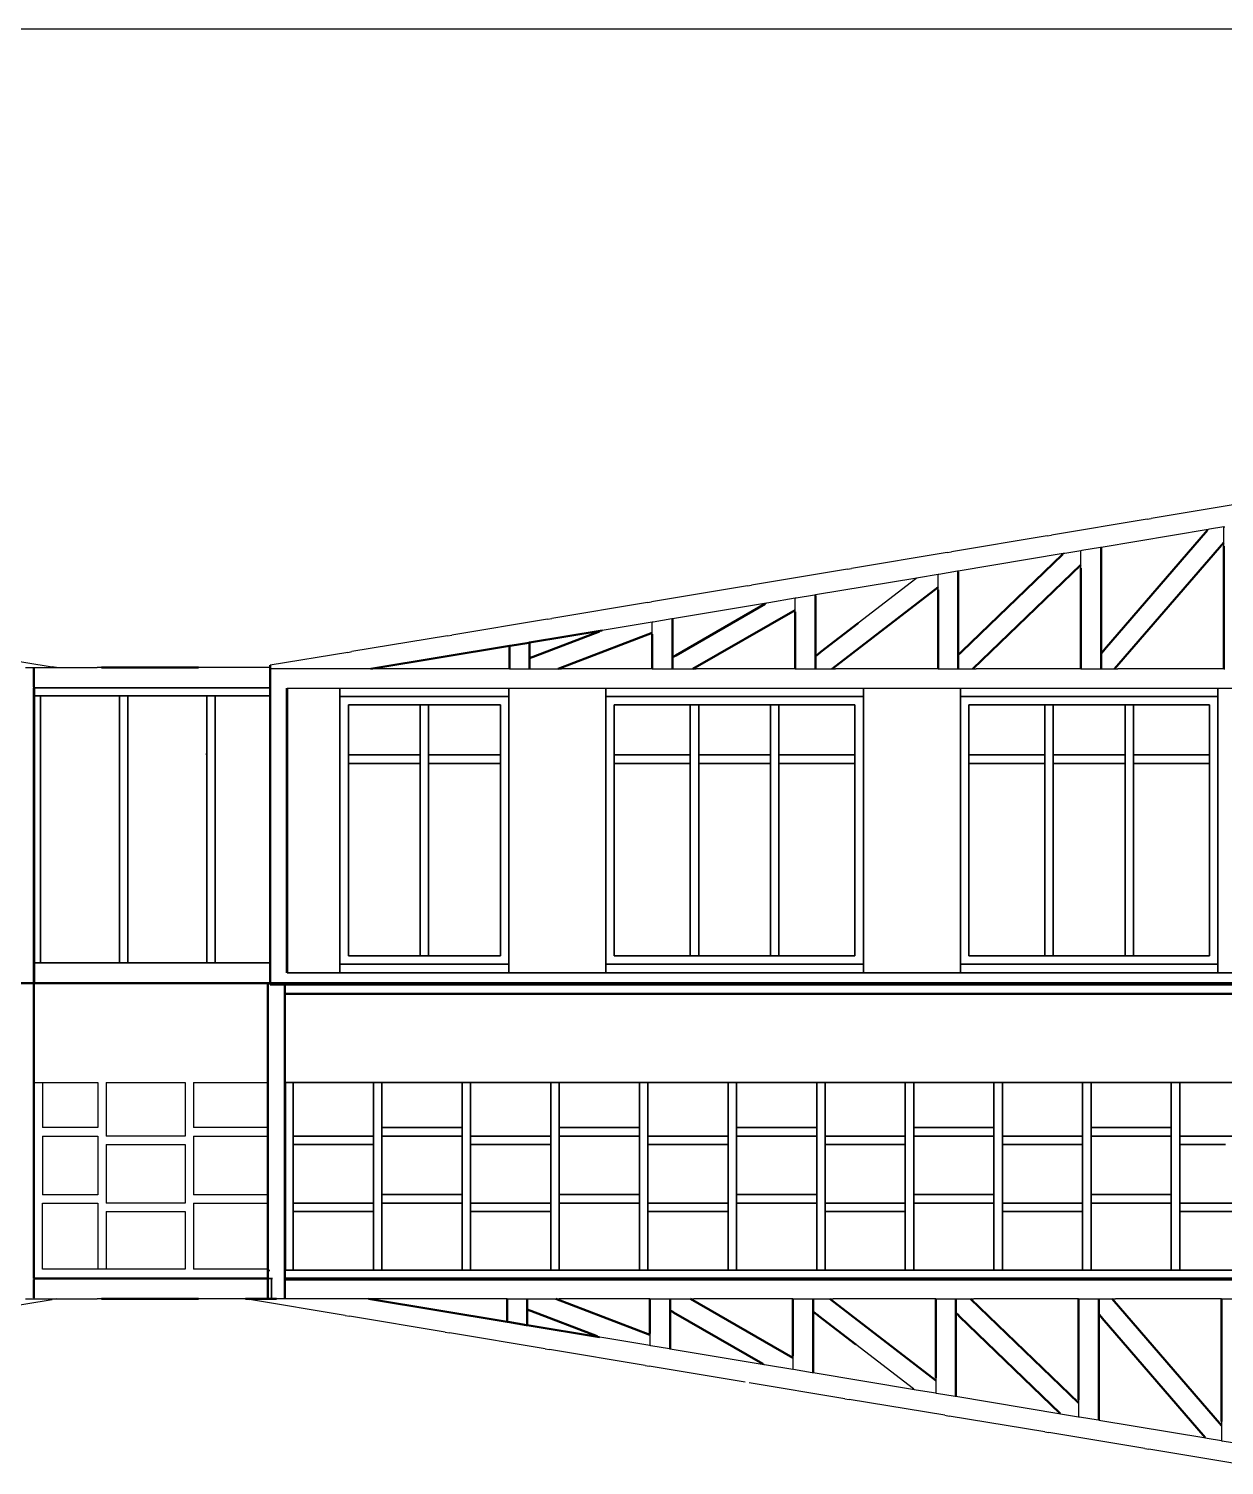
# Model space of a CAD drawing. Header units: centimetres. Extents: x 87 to 195, y 102 to 162.
# Drawn here: x 112.249 to 116.295, y 157.115 to 161.978 of the extents above; entities that cross this region are included whole.
import ezdxf

# ---------------------------------------------------------------- set-up
doc = ezdxf.new("R2010")
doc.units = ezdxf.units.CM
doc.layers.add('modulos alternativos', color=10, linetype='Continuous')

msp = doc.modelspace()

# ---------------------------------------------------------------- linework, layer by layer
for p, q in [((116.372, 160.3744), (116.0479, 160.3203)), ((116.0338, 160.318), (115.7097, 160.264)), ((116.0338, 160.318), (116.0479, 160.3203)), ((115.6957, 160.2616), (115.3716, 160.2076)), ((115.6957, 160.2616), (115.7097, 160.264)), ((116.2406, 160.2829), (115.8785, 160.2226)), ((116.2406, 160.2829), (116.2387, 160.2807)), ((116.2449, 160.2837), (116.2406, 160.2829)), ((116.2935, 160.2918), (116.2449, 160.2837)), ((116.2935, 160.2918), (116.2963, 160.2922)), ((116.2935, 160.2436), (116.2935, 160.2918)), ((115.3575, 160.2053), (115.0334, 160.1513)), ((115.3575, 160.2053), (115.3716, 160.2076)), ((115.8099, 160.2112), (115.7551, 160.202)), ((115.8127, 160.2116), (115.8099, 160.2112)), ((115.8099, 160.1674), (115.8099, 160.2112)), ((115.8757, 160.2221), (115.8127, 160.2116)), ((115.8785, 160.2226), (115.8757, 160.2221)), ((115.8785, 160.2207), (115.8785, 160.2226)), ((116.2935, 160.2393), (116.2935, 160.2436)), ((116.2935, 160.2303), (116.2935, 160.2393)), ((116.2935, 160.226), (116.2935, 160.2303)), ((115.7502, 160.2012), (115.3949, 160.142)), ((115.7502, 160.2012), (115.7478, 160.1989)), ((115.7551, 160.202), (115.7502, 160.2012)), ((115.8099, 160.1635), (115.8099, 160.1674)), ((115.8099, 160.1564), (115.8099, 160.1635)), ((115.8099, 160.1525), (115.8099, 160.1564)), ((115.0193, 160.1489), (114.6952, 160.0949)), ((115.2547, 160.1186), (114.9113, 160.0614)), ((115.0193, 160.1489), (115.0334, 160.1513)), ((115.2515, 160.1162), (115.0563, 159.9658)), ((115.2547, 160.1186), (115.2515, 160.1162)), ((115.2605, 160.1196), (115.2547, 160.1186)), ((115.3263, 160.1306), (115.2605, 160.1196)), ((115.3291, 160.131), (115.3263, 160.1306)), ((115.3263, 160.0908), (115.3263, 160.1306)), ((115.3921, 160.1415), (115.3291, 160.131)), ((115.3949, 160.142), (115.3921, 160.1415)), ((115.3949, 160.1401), (115.3949, 160.142)), ((114.6811, 160.0925), (114.357, 160.0385)), ((114.6811, 160.0925), (114.6952, 160.0949)), ((114.9085, 160.0609), (114.8456, 160.0504)), ((114.9113, 160.0614), (114.9085, 160.0609)), ((114.9113, 160.0595), (114.9113, 160.0614)), ((115.3263, 160.0873), (115.3263, 160.0908)), ((115.3263, 160.082), (115.3263, 160.0873)), ((115.3263, 160.0785), (115.3263, 160.082)), ((114.3429, 160.0362), (114.0188, 159.9822)), ((114.3429, 160.0362), (114.357, 160.0385)), ((114.7462, 160.0339), (114.4278, 159.9808)), ((114.7462, 160.0339), (114.7416, 160.0312)), ((114.7541, 160.0352), (114.7462, 160.0339)), ((114.8428, 160.05), (114.7541, 160.0352)), ((114.8456, 160.0504), (114.8428, 160.05)), ((114.8428, 160.0136), (114.8428, 160.05)), ((114.8428, 160.0104), (114.8428, 160.0136)), ((114.8428, 160.007), (114.8428, 160.0104)), ((114.0047, 159.9798), (113.6806, 159.9258)), ((114.0047, 159.9798), (114.0188, 159.9822)), ((114.3592, 159.9694), (114.2029, 159.9433)), ((114.362, 159.9698), (114.3592, 159.9694)), ((114.3592, 159.9357), (114.3592, 159.9694)), ((114.425, 159.9803), (114.362, 159.9698)), ((114.4278, 159.9808), (114.425, 159.9803)), ((114.4278, 159.9789), (114.4278, 159.9808)), ((114.8428, 160.0038), (114.8428, 160.007)), ((113.6665, 159.9234), (113.3424, 159.8694)), ((113.6665, 159.9234), (113.6806, 159.9258)), ((114.189, 159.941), (114.1801, 159.9376)), ((114.2029, 159.9433), (114.189, 159.941)), ((114.3592, 159.9327), (114.3592, 159.9357)), ((114.3592, 159.9313), (114.3592, 159.9327)), ((114.3592, 159.9283), (114.3592, 159.9313)), ((112.0045, 159.872), (112.3286, 159.818)), ((113.3283, 159.8671), (113.0664, 159.8234)), ((113.3283, 159.8671), (113.3424, 159.8694)), ((112.2378, 159.8157), (112.2664, 159.8157)), ((112.2664, 159.8129), (112.2664, 159.8157)), ((112.2664, 159.8157), (112.3256, 159.8157)), ((112.3256, 159.8157), (112.3426, 159.8157)), ((112.3426, 159.8157), (112.3286, 159.818)), ((112.3426, 159.8157), (112.4807, 159.8157)), ((112.495, 159.8157), (112.4807, 159.8157)), ((112.8378, 159.8157), (112.8235, 159.8157)), ((113.0664, 159.8157), (112.8378, 159.8157)), ((113.0664, 159.8157), (113.0664, 158.7471)), ((113.095, 159.8107), (113.0664, 159.8107)), ((113.1235, 159.8107), (113.095, 159.8107)), ((113.3902, 159.8107), (113.1235, 159.8107)), ((113.4072, 159.8107), (113.3902, 159.8107)), ((113.4187, 159.8107), (113.4072, 159.8107)), ((113.8756, 159.8107), (113.4187, 159.8107)), ((113.8756, 159.8107), (113.8784, 159.8107)), ((113.8784, 159.8107), (113.9414, 159.8107)), ((113.9414, 159.8107), (113.9442, 159.8107)), ((113.9442, 159.8107), (114.0324, 159.8107)), ((114.0324, 159.8107), (114.0402, 159.8107)), ((114.0402, 159.8107), (114.0438, 159.8107)), ((114.0438, 159.8107), (114.0516, 159.8107)), ((114.3592, 159.8107), (114.0516, 159.8107)), ((114.3592, 159.8107), (114.362, 159.8107)), ((114.362, 159.8107), (114.425, 159.8107)), ((114.425, 159.8107), (114.4278, 159.8107)), ((114.4278, 159.8107), (114.4908, 159.8107)), ((114.4908, 159.8107), (114.4964, 159.8107)), ((114.4964, 159.8107), (114.5022, 159.8107)), ((114.5022, 159.8107), (114.5078, 159.8107)), ((114.7936, 159.8107), (114.5078, 159.8107)), ((114.8428, 159.8107), (114.7936, 159.8107)), ((114.8428, 159.8107), (114.8456, 159.8107)), ((114.8456, 159.8107), (114.9085, 159.8107)), ((114.9085, 159.8107), (114.9113, 159.8107)), ((114.9113, 159.8107), (114.9629, 159.8107)), ((114.9629, 159.8107), (114.9675, 159.8107)), ((114.9675, 159.8107), (114.9743, 159.8107)), ((114.9743, 159.8107), (114.9789, 159.8107)), ((115.0549, 159.8107), (114.9789, 159.8107)), ((115.2395, 159.8107), (115.0549, 159.8107)), ((115.3263, 159.8107), (115.2395, 159.8107)), ((115.3263, 159.8107), (115.3291, 159.8107)), ((115.3291, 159.8107), (115.3921, 159.8107)), ((115.3921, 159.8107), (115.3949, 159.8107)), ((115.3949, 159.8107), (115.4402, 159.8107)), ((115.4402, 159.8107), (115.4443, 159.8107)), ((115.4443, 159.8107), (115.4517, 159.8107)), ((115.4517, 159.8107), (115.4557, 159.8107)), ((115.8099, 159.8107), (115.4557, 159.8107)), ((115.8099, 159.8107), (115.8127, 159.8107)), ((115.8127, 159.8107), (115.8757, 159.8107)), ((115.8757, 159.8107), (115.8785, 159.8107)), ((115.8785, 159.8107), (115.9201, 159.8107)), ((115.9201, 159.8107), (115.9238, 159.8107)), ((115.9238, 159.8107), (115.9315, 159.8107)), ((115.9315, 159.8107), (115.9352, 159.8107)), ((116.2935, 159.8107), (115.9352, 159.8107)), ((116.2935, 159.8107), (116.2963, 159.8107)), ((112.2664, 159.7471), (112.2664, 159.7499)), ((113.1235, 159.7455), (117.3521, 159.7455)), ((113.0584, 158.7471), (112.2664, 158.7471)), ((113.0584, 158.7471), (113.0584, 157.6785)), ((112.2657, 158.4112), (112.4685, 158.4112)), ((112.295, 158.4112), (112.295, 158.258)), ((112.4685, 158.4112), (112.4702, 158.4112)), ((112.4702, 158.4112), (112.4828, 158.4112)), ((112.4828, 158.4112), (112.4828, 158.258)), ((112.5113, 158.4112), (112.5113, 158.2294)), ((112.5113, 158.4112), (112.7643, 158.4112)), ((112.7643, 158.4112), (112.766, 158.4112)), ((112.766, 158.4112), (112.7786, 158.4112)), ((112.7786, 158.4112), (112.7786, 158.2294)), ((112.8071, 158.4112), (113.0584, 158.4112)), ((112.8071, 158.4112), (112.8071, 158.258)), ((113.1155, 158.4112), (113.1184, 158.4112)), ((113.1184, 158.4112), (113.1184, 157.7757)), ((112.3016, 158.258), (112.295, 158.258)), ((112.4685, 158.258), (112.3016, 158.258)), ((112.4702, 158.258), (112.4685, 158.258)), ((112.4828, 158.258), (112.4702, 158.258)), ((113.0584, 158.258), (112.8071, 158.258)), ((112.295, 158.2294), (112.3083, 158.2294)), ((112.295, 158.2294), (112.295, 158.031)), ((112.3083, 158.2294), (112.4685, 158.2294)), ((112.4685, 158.2294), (112.4702, 158.2294)), ((112.4702, 158.2294), (112.4828, 158.2294)), ((112.4828, 158.2294), (112.4828, 158.031)), ((112.7643, 158.2294), (112.5113, 158.2294)), ((112.766, 158.2294), (112.7643, 158.2294)), ((112.7786, 158.2294), (112.766, 158.2294)), ((112.8071, 158.2294), (113.0584, 158.2294)), ((112.8071, 158.2294), (112.8071, 158.031)), ((112.5113, 158.2008), (112.7643, 158.2008)), ((112.5113, 158.2008), (112.5113, 158.0054)), ((112.7643, 158.2008), (112.766, 158.2008)), ((112.766, 158.2008), (112.7786, 158.2008)), ((112.7786, 158.2008), (112.7786, 158.0025)), ((112.3547, 158.031), (112.295, 158.031)), ((112.4685, 158.031), (112.3547, 158.031)), ((112.4702, 158.031), (112.4685, 158.031)), ((112.4828, 158.031), (112.4702, 158.031)), ((113.0584, 158.031), (112.8071, 158.031)), ((112.295, 158.0025), (112.3614, 158.0025)), ((112.295, 157.7785), (112.295, 158.0025)), ((112.3614, 158.0025), (112.4702, 158.0025)), ((112.4702, 158.0025), (112.4828, 158.0025)), ((112.4828, 158.0025), (112.4828, 157.7785)), ((112.5113, 158.0054), (112.5113, 158.0025)), ((112.766, 158.0025), (112.5113, 158.0025)), ((112.5113, 157.9739), (112.7626, 157.9739)), ((112.5113, 157.9739), (112.5113, 157.7785)), ((112.7626, 157.9739), (112.766, 157.9739)), ((112.7786, 158.0025), (112.766, 158.0025)), ((112.766, 157.9739), (112.7786, 157.9739)), ((112.7786, 157.9739), (112.7786, 157.7785)), ((112.8071, 158.0025), (113.0584, 158.0025)), ((112.8071, 158.0025), (112.8071, 157.9769)), ((112.8071, 157.9769), (112.8071, 157.7785)), ((112.4139, 157.7785), (112.295, 157.7785)), ((112.5113, 157.7785), (112.4139, 157.7785)), ((112.7626, 157.7785), (112.5113, 157.7785)), ((112.766, 157.7785), (112.7626, 157.7785)), ((112.7786, 157.7785), (112.766, 157.7785)), ((113.0567, 157.7785), (112.8071, 157.7785)), ((113.0584, 157.7785), (113.0567, 157.7785)), ((113.1184, 157.7757), (113.1155, 157.7757)), ((112.2664, 157.7471), (112.2664, 157.7443)), ((112.0045, 157.6222), (112.3286, 157.6762)), ((112.2378, 157.6785), (112.2664, 157.6785)), ((112.2664, 157.6813), (112.2664, 157.6785)), ((112.2664, 157.6785), (112.3256, 157.6785)), ((112.3256, 157.6785), (112.3426, 157.6785)), ((112.3426, 157.6785), (112.3286, 157.6762)), ((112.3426, 157.6785), (112.4807, 157.6785)), ((112.495, 157.6785), (112.4807, 157.6785)), ((112.8378, 157.6785), (112.8235, 157.6785)), ((113.0584, 157.6785), (112.8378, 157.6785)), ((112.9821, 157.6785), (112.9962, 157.6762)), ((113.3203, 157.6222), (112.9962, 157.6762)), ((113.071, 157.6813), (113.071, 157.6785)), ((113.071, 157.6813), (113.071, 157.6785)), ((113.1155, 157.6785), (113.087, 157.6785)), ((113.1155, 157.6813), (113.1155, 157.6785)), ((113.3822, 157.6785), (113.1155, 157.6785)), ((113.3992, 157.6785), (113.3822, 157.6785)), ((113.4107, 157.6785), (113.3992, 157.6785)), ((113.8676, 157.6785), (113.4107, 157.6785)), ((113.8676, 157.6785), (113.8704, 157.6785)), ((113.8704, 157.6785), (113.9334, 157.6785)), ((113.9334, 157.6785), (113.9362, 157.6785)), ((113.9362, 157.6785), (114.0244, 157.6785)), ((114.0244, 157.6785), (114.0322, 157.6785)), ((114.0322, 157.6785), (114.0358, 157.6785)), ((114.0358, 157.6785), (114.0436, 157.6785)), ((114.3512, 157.6785), (114.0436, 157.6785)), ((114.3512, 157.6785), (114.354, 157.6785)), ((114.354, 157.6785), (114.417, 157.6785)), ((114.417, 157.6785), (114.4198, 157.6785)), ((114.4198, 157.6785), (114.4828, 157.6785)), ((114.4828, 157.6785), (114.4884, 157.6785)), ((114.4884, 157.6785), (114.4942, 157.6785)), ((114.4942, 157.6785), (114.4998, 157.6785)), ((114.7856, 157.6785), (114.4998, 157.6785)), ((114.8348, 157.6785), (114.7856, 157.6785)), ((114.8348, 157.6785), (114.8376, 157.6785)), ((114.8376, 157.6785), (114.9005, 157.6785)), ((114.9005, 157.6785), (114.9033, 157.6785)), ((114.9033, 157.6785), (114.9549, 157.6785)), ((114.9549, 157.6785), (114.9595, 157.6785)), ((114.9595, 157.6785), (114.9663, 157.6785)), ((114.9663, 157.6785), (114.9709, 157.6785)), ((115.0469, 157.6785), (114.9709, 157.6785)), ((115.2315, 157.6785), (115.0469, 157.6785)), ((115.3183, 157.6785), (115.2315, 157.6785)), ((115.3183, 157.6785), (115.3211, 157.6785)), ((115.3211, 157.6785), (115.3841, 157.6785)), ((115.3841, 157.6785), (115.3869, 157.6785)), ((115.3869, 157.6785), (115.4322, 157.6785)), ((115.4322, 157.6785), (115.4363, 157.6785)), ((115.4363, 157.6785), (115.4437, 157.6785)), ((115.4437, 157.6785), (115.4477, 157.6785)), ((115.8019, 157.6785), (115.4477, 157.6785)), ((115.8019, 157.6785), (115.8047, 157.6785)), ((115.8047, 157.6785), (115.8677, 157.6785)), ((115.8677, 157.6785), (115.8705, 157.6785)), ((115.8705, 157.6785), (115.9121, 157.6785)), ((115.9121, 157.6785), (115.9158, 157.6785)), ((115.9158, 157.6785), (115.9235, 157.6785)), ((115.9235, 157.6785), (115.9272, 157.6785)), ((116.2855, 157.6785), (115.9272, 157.6785)), ((116.2855, 157.6785), (116.2883, 157.6785)), ((116.2883, 157.6785), (116.3512, 157.6785)), ((113.3203, 157.6222), (113.3344, 157.6198)), ((113.6585, 157.5658), (113.3344, 157.6198)), ((113.6585, 157.5658), (113.6726, 157.5635)), ((113.9967, 157.5094), (113.6726, 157.5635)), ((114.181, 157.5482), (114.1721, 157.5516)), ((114.1949, 157.5459), (114.181, 157.5482)), ((114.3512, 157.5199), (114.1949, 157.5459)), ((114.3512, 157.5609), (114.3512, 157.5579)), ((114.3512, 157.5579), (114.3512, 157.5566)), ((114.3512, 157.5566), (114.3512, 157.5536)), ((114.3512, 157.5536), (114.3512, 157.5199)), ((113.9967, 157.5094), (114.0108, 157.5071)), ((114.3349, 157.4531), (114.0108, 157.5071)), ((114.354, 157.5194), (114.3512, 157.5199)), ((114.417, 157.5089), (114.354, 157.5194)), ((114.4198, 157.5084), (114.417, 157.5089)), ((114.4198, 157.5103), (114.4198, 157.5084)), ((114.7382, 157.4554), (114.4198, 157.5084)), ((114.8348, 157.4854), (114.8348, 157.4822)), ((114.8348, 157.4822), (114.8348, 157.4789)), ((115.2435, 157.3731), (115.0483, 157.5235)), ((114.3349, 157.4531), (114.349, 157.4507)), ((114.6731, 157.3967), (114.349, 157.4507)), ((114.7382, 157.4554), (114.7336, 157.458)), ((114.7461, 157.4541), (114.7382, 157.4554)), ((114.8348, 157.4393), (114.7461, 157.4541)), ((114.8348, 157.4789), (114.8348, 157.4756)), ((114.8348, 157.4756), (114.8348, 157.4393)), ((114.9005, 157.4283), (114.8376, 157.4388)), ((115.0113, 157.3403), (114.6872, 157.3944)), ((114.9033, 157.4278), (114.9005, 157.4283)), ((114.9033, 157.4298), (114.9033, 157.4278)), ((115.2467, 157.3706), (114.9033, 157.4278)), ((115.3183, 157.4108), (115.3183, 157.4072)), ((115.3183, 157.4072), (115.3183, 157.402)), ((115.3183, 157.402), (115.3183, 157.3984)), ((115.3183, 157.3984), (115.3183, 157.3587)), ((115.0113, 157.3403), (115.0254, 157.338)), ((115.3495, 157.284), (115.0254, 157.338)), ((115.2467, 157.3706), (115.2435, 157.3731)), ((115.2525, 157.3697), (115.2467, 157.3706)), ((115.3183, 157.3587), (115.2525, 157.3697)), ((115.3211, 157.3582), (115.3183, 157.3587)), ((115.3841, 157.3477), (115.3211, 157.3582)), ((115.3869, 157.3473), (115.3841, 157.3477)), ((115.3869, 157.3492), (115.3869, 157.3473)), ((115.7422, 157.288), (115.3869, 157.3473)), ((115.8019, 157.3368), (115.8019, 157.3329)), ((115.7422, 157.288), (115.7398, 157.2903)), ((115.7471, 157.2872), (115.7422, 157.288)), ((115.8019, 157.2781), (115.7471, 157.2872)), ((115.8019, 157.3329), (115.8019, 157.3257)), ((115.8019, 157.3257), (115.8019, 157.3218)), ((115.8019, 157.3218), (115.8019, 157.2781)), ((115.3495, 157.284), (115.3636, 157.2816)), ((115.6877, 157.2276), (115.3636, 157.2816)), ((115.8047, 157.2776), (115.8019, 157.2781)), ((115.8677, 157.2671), (115.8047, 157.2776)), ((116.2326, 157.2063), (115.8705, 157.2667)), ((116.2855, 157.2632), (116.2855, 157.2589)), ((116.2855, 157.2589), (116.2855, 157.25)), ((116.2855, 157.25), (116.2855, 157.2457)), ((116.2855, 157.2457), (116.2855, 157.1975)), ((115.6877, 157.2276), (115.7017, 157.2253)), ((116.0258, 157.1712), (115.7017, 157.2253)), ((116.2326, 157.2063), (116.2307, 157.2085)), ((116.2369, 157.2056), (116.2326, 157.2063)), ((116.2855, 157.1975), (116.2369, 157.2056)), ((116.2855, 157.1975), (116.2883, 157.197)), ((116.3512, 157.1865), (116.2883, 157.197)), ((116.0258, 157.1712), (116.0399, 157.1689)), ((116.364, 157.1149), (116.0399, 157.1689))]:
    msp.add_line(p, q)
at = {"lineweight": 50}
for p, q in [((116.2387, 160.2807), (115.8899, 159.8764)), ((115.8785, 159.8632), (115.8785, 160.2207)), ((116.2935, 160.2393), (115.9238, 159.8107)), ((116.2935, 159.8107), (116.2935, 160.226)), ((115.7478, 160.1989), (115.4063, 159.8694)), ((115.8099, 160.1635), (115.4443, 159.8107)), ((115.3949, 159.8584), (115.3949, 160.1401)), ((115.8099, 159.8107), (115.8099, 160.1525)), ((114.9113, 159.854), (114.9113, 160.0595)), ((115.3263, 160.0873), (114.9675, 159.8107)), ((115.3263, 159.8107), (115.3263, 160.0785)), ((114.7416, 160.0312), (114.4392, 159.8569)), ((114.8428, 160.0104), (114.4964, 159.8107)), ((114.4278, 159.8503), (114.4278, 159.9789)), ((114.8428, 159.872), (114.8428, 160.0038)), ((115.0563, 159.9658), (114.93, 159.8684)), ((114.189, 159.941), (113.9442, 159.9002)), ((114.1801, 159.9376), (113.9556, 159.8518)), ((114.3592, 159.9327), (114.0402, 159.8107)), ((114.3592, 159.8107), (114.3592, 159.9283)), ((113.8756, 159.8888), (113.4072, 159.8107)), ((113.8784, 159.8892), (113.8756, 159.8888)), ((113.8756, 159.8869), (113.8756, 159.8888)), ((113.8756, 159.8107), (113.8756, 159.8869)), ((113.9414, 159.8997), (113.8784, 159.8892)), ((113.9442, 159.9002), (113.9414, 159.8997)), ((113.9442, 159.8983), (113.9442, 159.9002)), ((113.9442, 159.8474), (113.9442, 159.8983)), ((114.8428, 159.8107), (114.8428, 159.872)), ((114.9271, 159.8661), (114.9228, 159.8628)), ((114.9288, 159.8675), (114.9271, 159.8661)), ((114.93, 159.8684), (114.9288, 159.8675)), ((115.4035, 159.8667), (115.3949, 159.8584)), ((115.4063, 159.8694), (115.4035, 159.8667)), ((115.8871, 159.8732), (115.8785, 159.8632)), ((115.8785, 159.8632), (115.8785, 159.8589)), ((115.8899, 159.8764), (115.8871, 159.8732)), ((112.495, 159.8157), (112.8235, 159.8157)), ((113.0664, 159.8079), (113.0664, 159.8234)), ((113.9528, 159.8507), (113.9442, 159.8474)), ((113.9442, 159.8474), (113.9442, 159.8444)), ((113.9442, 159.8444), (113.9442, 159.8107)), ((113.9556, 159.8518), (113.9528, 159.8507)), ((114.4364, 159.8553), (114.4278, 159.8503)), ((114.4278, 159.8503), (114.4278, 159.8471)), ((114.4278, 159.8471), (114.4278, 159.8107)), ((114.4392, 159.8569), (114.4364, 159.8553)), ((114.92, 159.8607), (114.9113, 159.854)), ((114.9113, 159.854), (114.9113, 159.8505)), ((114.9113, 159.8505), (114.9113, 159.8107)), ((114.9228, 159.8628), (114.92, 159.8607)), ((115.3949, 159.8584), (115.3949, 159.8545)), ((115.3949, 159.8545), (115.3949, 159.8107)), ((115.8785, 159.8589), (115.8785, 159.8107)), ((112.2664, 159.7499), (112.2664, 159.8129)), ((113.0664, 159.7449), (113.0664, 159.8079)), ((113.0664, 159.7421), (113.0664, 159.7449)), ((113.0664, 159.7421), (113.0664, 158.7421)), ((113.0664, 158.7471), (107.9235, 158.7471)), ((112.2664, 158.7471), (107.9235, 158.7471)), ((112.2601, 158.7471), (113.0664, 158.7471)), ((112.2664, 158.7559), (112.2664, 158.7515)), ((112.2664, 158.7515), (112.2664, 158.7471)), ((112.2664, 158.7427), (112.2664, 158.7471)), ((113.0647, 158.7471), (113.0584, 158.7471)), ((113.0584, 158.7471), (117.4012, 158.7471)), ((113.0584, 157.7471), (113.0584, 158.7471)), ((113.0664, 158.7509), (113.0664, 158.7465)), ((113.0664, 158.7465), (113.0664, 158.7421)), ((113.1155, 158.7471), (113.1155, 158.7455)), ((113.1155, 158.7455), (113.1155, 158.7112)), ((112.2664, 158.7383), (112.2664, 158.7427)), ((112.2664, 158.7383), (112.2664, 158.7112)), ((112.2664, 158.7112), (112.2664, 158.6626)), ((113.0664, 158.7421), (117.4092, 158.7421)), ((113.0727, 158.7421), (113.0664, 158.7421)), ((117.3441, 158.7112), (113.1155, 158.7112)), ((113.1155, 158.7112), (113.1155, 158.4112)), ((112.2664, 158.6626), (112.2664, 158.658)), ((112.2664, 158.658), (112.2664, 158.6098)), ((112.2664, 158.6098), (112.2664, 158.6069)), ((112.2664, 158.6069), (112.2664, 158.604)), ((112.2664, 158.604), (112.2664, 158.5402)), ((112.2664, 158.5402), (112.2664, 158.5374)), ((112.2664, 158.5374), (112.2664, 158.5084)), ((112.2664, 158.5084), (112.2664, 158.5067)), ((112.2664, 158.5067), (112.2664, 158.472)), ((112.2664, 157.7471), (112.2664, 158.472)), ((113.1155, 158.4112), (113.1155, 157.7757)), ((113.1155, 157.7471), (113.1155, 157.7757)), ((112.2664, 157.7471), (113.0584, 157.7471)), ((112.2664, 157.7443), (112.2664, 157.6813)), ((113.0584, 157.7471), (113.0584, 157.7443)), ((113.0584, 157.7443), (113.0584, 157.6813)), ((117.3441, 157.7471), (113.1155, 157.7471)), ((113.1155, 157.7443), (113.1155, 157.7471)), ((113.1155, 157.6813), (113.1155, 157.7443)), ((117.3441, 157.7443), (113.1155, 157.7443)), ((112.495, 157.6785), (112.8235, 157.6785)), ((113.0567, 157.6785), (112.9821, 157.6785)), ((113.0584, 157.6785), (112.9992, 157.6785)), ((113.071, 157.6785), (113.0567, 157.6785)), ((113.0584, 157.6813), (113.0584, 157.6785)), ((113.087, 157.6785), (113.0584, 157.6785)), ((113.8676, 157.6005), (113.3992, 157.6785)), ((113.8676, 157.6785), (113.8676, 157.6024)), ((113.9362, 157.6448), (113.9362, 157.6785)), ((114.3512, 157.5566), (114.0322, 157.6785)), ((114.3512, 157.6785), (114.3512, 157.5609)), ((114.4198, 157.6422), (114.4198, 157.6785)), ((114.8348, 157.4789), (114.4884, 157.6785)), ((114.8348, 157.6785), (114.8348, 157.6172)), ((114.9033, 157.6388), (114.9033, 157.6785)), ((115.3183, 157.402), (114.9595, 157.6785)), ((115.3183, 157.6785), (115.3183, 157.4108)), ((115.3869, 157.6348), (115.3869, 157.6785)), ((115.8019, 157.3257), (115.4363, 157.6785)), ((115.8019, 157.6785), (115.8019, 157.3368)), ((115.8705, 157.6303), (115.8705, 157.6785)), ((116.2855, 157.25), (115.9158, 157.6785)), ((116.2855, 157.6785), (116.2855, 157.2632)), ((113.9362, 157.6418), (113.9362, 157.6448)), ((113.9448, 157.6385), (113.9362, 157.6418)), ((113.9362, 157.6418), (113.9362, 157.5909)), ((113.9476, 157.6375), (113.9448, 157.6385)), ((114.1721, 157.5516), (113.9476, 157.6375)), ((114.4198, 157.639), (114.4198, 157.6422)), ((114.4284, 157.634), (114.4198, 157.639)), ((114.4198, 157.639), (114.4198, 157.5103)), ((114.4312, 157.6324), (114.4284, 157.634)), ((114.7336, 157.458), (114.4312, 157.6324)), ((114.9033, 157.6352), (114.9033, 157.6388)), ((114.912, 157.6286), (114.9033, 157.6352)), ((114.9033, 157.6352), (114.9033, 157.4298)), ((114.9148, 157.6264), (114.912, 157.6286)), ((114.9191, 157.6231), (114.9148, 157.6264)), ((115.3869, 157.6309), (115.3869, 157.6348)), ((115.3955, 157.6226), (115.3869, 157.6309)), ((115.3869, 157.6309), (115.3869, 157.3492)), ((115.8705, 157.626), (115.8705, 157.6303)), ((115.8791, 157.616), (115.8705, 157.626)), ((115.8705, 157.626), (115.8705, 157.2686)), ((113.8676, 157.6024), (113.8676, 157.6005)), ((113.8704, 157.6), (113.8676, 157.6005)), ((113.9334, 157.5895), (113.8704, 157.6)), ((113.9362, 157.589), (113.9334, 157.5895)), ((113.9362, 157.5909), (113.9362, 157.589)), ((114.181, 157.5482), (113.9362, 157.589)), ((114.8348, 157.6172), (114.8348, 157.4854)), ((114.9208, 157.6218), (114.9191, 157.6231)), ((114.922, 157.6208), (114.9208, 157.6218)), ((115.0483, 157.5235), (114.922, 157.6208)), ((115.3983, 157.6199), (115.3955, 157.6226)), ((115.7398, 157.2903), (115.3983, 157.6199)), ((115.8819, 157.6128), (115.8791, 157.616)), ((116.2307, 157.2085), (115.8819, 157.6128))]:
    msp.add_line(p, q, dxfattribs=at)
at = {"lineweight": 35}
for p, q in [((112.2664, 159.7471), (113.0664, 159.7471)), ((112.2887, 159.7203), (112.2664, 159.7203)), ((112.2887, 159.5219), (112.2887, 159.7203)), ((112.5542, 159.7203), (112.2887, 159.7203)), ((112.5559, 159.7203), (112.5542, 159.7203)), ((112.5845, 159.7203), (112.5559, 159.7203)), ((112.5559, 159.6945), (112.5559, 159.7203)), ((112.5845, 159.5219), (112.5845, 159.7203)), ((112.8483, 159.7203), (112.5845, 159.7203)), ((112.8517, 159.7203), (112.8483, 159.7203)), ((113.0664, 159.7203), (112.8517, 159.7203)), ((112.8517, 159.6945), (112.8517, 159.7203)), ((112.8803, 158.8162), (112.8803, 159.7203)), ((113.3021, 159.7455), (113.3021, 159.7181)), ((113.3021, 158.8112), (113.3021, 159.7181)), ((113.3021, 159.7181), (113.8735, 159.7181)), ((113.3021, 159.7181), (113.8735, 159.7181)), ((113.3021, 158.8112), (113.3021, 159.7181)), ((113.8735, 159.7181), (113.8735, 159.7455)), ((113.8735, 158.8112), (113.8735, 159.7181)), ((113.8735, 159.7181), (113.8735, 158.8112)), ((114.2021, 159.7455), (114.2021, 159.7181)), ((114.2021, 159.7181), (115.0735, 159.7181)), ((114.2021, 158.8112), (114.2021, 159.7181)), ((115.0735, 159.7181), (115.0735, 159.7455)), ((115.0735, 158.8112), (115.0735, 159.7181)), ((115.4021, 159.7455), (115.4021, 159.7181)), ((115.4021, 158.8112), (115.4021, 159.7181)), ((115.4021, 159.7181), (116.2735, 159.7181)), ((116.2735, 159.7181), (116.2735, 159.7455)), ((116.2735, 158.8112), (116.2735, 159.7181)), ((112.5559, 159.5247), (112.5559, 159.6945)), ((112.8517, 159.5247), (112.8517, 159.6945)), ((113.3307, 159.6896), (113.3307, 159.5198)), ((113.5735, 159.6896), (113.3307, 159.6896)), ((113.5735, 159.6896), (113.6021, 159.6896)), ((113.5735, 159.5198), (113.5735, 159.6896)), ((113.6021, 159.5198), (113.6021, 159.6896)), ((113.845, 159.6896), (113.6021, 159.6896)), ((113.845, 159.5198), (113.845, 159.6896)), ((114.2307, 159.6896), (114.2307, 159.5198)), ((114.4878, 159.6896), (114.2307, 159.6896)), ((114.4878, 159.6896), (114.5164, 159.6896)), ((114.4878, 159.5198), (114.4878, 159.6896)), ((114.5164, 159.5198), (114.5164, 159.6896)), ((114.7592, 159.6896), (114.5164, 159.6896)), ((114.7592, 159.6896), (114.7878, 159.6896)), ((114.7592, 159.5198), (114.7592, 159.6896)), ((115.0449, 159.6896), (114.7878, 159.6896)), ((114.7878, 159.5198), (114.7878, 159.6896)), ((115.0449, 159.5198), (115.0449, 159.6896)), ((115.4307, 159.6896), (115.4307, 159.5198)), ((115.6878, 159.6896), (115.4307, 159.6896)), ((115.6878, 159.6896), (115.7164, 159.6896)), ((115.6878, 159.5198), (115.6878, 159.6896)), ((115.7164, 159.5198), (115.7164, 159.6896)), ((115.9592, 159.6896), (115.7164, 159.6896)), ((115.9592, 159.6896), (115.9878, 159.6896)), ((115.9592, 159.5198), (115.9592, 159.6896)), ((115.9878, 159.5198), (115.9878, 159.6896)), ((116.2449, 159.6896), (115.9878, 159.6896)), ((116.2449, 159.5198), (116.2449, 159.6896)), ((112.5559, 159.5219), (112.5559, 159.5247)), ((112.8517, 159.5219), (112.8517, 159.5247)), ((112.2904, 159.5219), (112.2887, 159.5219)), ((112.2887, 159.4962), (112.2887, 159.5219)), ((112.2887, 159.4933), (112.2887, 159.4962)), ((112.2887, 159.4933), (112.2904, 159.4933)), ((112.2887, 158.8162), (112.2887, 159.4933)), ((112.5542, 159.5219), (112.5559, 159.5219)), ((112.5559, 159.4933), (112.5542, 159.4933)), ((112.5559, 159.4933), (112.5559, 159.5219)), ((112.5559, 158.8162), (112.5559, 159.4933)), ((112.5862, 159.5219), (112.5845, 159.5219)), ((112.5845, 159.4962), (112.5845, 159.5219)), ((112.5845, 159.4933), (112.5845, 159.4962)), ((112.5845, 159.4933), (112.5862, 159.4933)), ((112.5845, 158.8162), (112.5845, 159.4933)), ((112.8483, 159.5219), (112.8517, 159.5219)), ((112.8517, 159.4933), (112.85, 159.4933)), ((112.8517, 159.4933), (112.8517, 159.5219)), ((112.8517, 158.8162), (112.8517, 159.4933)), ((113.5735, 159.5198), (113.3307, 159.5198)), ((113.3307, 159.5198), (113.3307, 159.4912)), ((113.5735, 159.4912), (113.3307, 159.4912)), ((113.3307, 159.4912), (113.3307, 158.8398)), ((113.5735, 159.5198), (113.5735, 159.4912)), ((113.5735, 158.8398), (113.5735, 159.4912)), ((113.845, 159.5198), (113.6021, 159.5198)), ((113.6021, 159.5198), (113.6021, 159.4912)), ((113.845, 159.4912), (113.6021, 159.4912)), ((113.6021, 158.8398), (113.6021, 159.4912)), ((113.845, 159.5198), (113.845, 159.4912)), ((113.845, 158.8398), (113.845, 159.4912)), ((114.4878, 159.5198), (114.2307, 159.5198)), ((114.2307, 159.5198), (114.2307, 159.4912)), ((114.4878, 159.4912), (114.2307, 159.4912)), ((114.2307, 159.4912), (114.2307, 158.8398)), ((114.4878, 159.5198), (114.4878, 159.4912)), ((114.4878, 158.8398), (114.4878, 159.4912)), ((114.7592, 159.5198), (114.5164, 159.5198)), ((114.5164, 159.5198), (114.5164, 159.4912)), ((114.7592, 159.4912), (114.5164, 159.4912)), ((114.5164, 158.8398), (114.5164, 159.4912)), ((114.7592, 159.5198), (114.7592, 159.4912)), ((114.7592, 158.8398), (114.7592, 159.4912)), ((115.0449, 159.5198), (114.7878, 159.5198)), ((114.7878, 159.5198), (114.7878, 159.4912)), ((115.0449, 159.4912), (114.7878, 159.4912)), ((114.7878, 158.8398), (114.7878, 159.4912)), ((115.0449, 159.5198), (115.0449, 159.4912)), ((115.0449, 158.8398), (115.0449, 159.4912)), ((115.6878, 159.5198), (115.4307, 159.5198)), ((115.4307, 159.5198), (115.4307, 159.4912)), ((115.6878, 159.4912), (115.4307, 159.4912)), ((115.4307, 159.4912), (115.4307, 158.8398)), ((115.6878, 159.5198), (115.6878, 159.4912)), ((115.6878, 158.8398), (115.6878, 159.4912)), ((115.9592, 159.5198), (115.7164, 159.5198)), ((115.7164, 159.5198), (115.7164, 159.4912)), ((115.9592, 159.4912), (115.7164, 159.4912)), ((115.7164, 158.8398), (115.7164, 159.4912)), ((115.9592, 159.5198), (115.9592, 159.4912)), ((115.9592, 158.8398), (115.9592, 159.4912)), ((116.2449, 159.5198), (115.9878, 159.5198)), ((115.9878, 159.5198), (115.9878, 159.4912)), ((116.2449, 159.4912), (115.9878, 159.4912)), ((115.9878, 158.8398), (115.9878, 159.4912)), ((116.2449, 159.5198), (116.2449, 159.4912)), ((116.2449, 158.8398), (116.2449, 159.4912)), ((112.2887, 158.8162), (112.2664, 158.8162)), ((112.5542, 158.8162), (112.2887, 158.8162)), ((112.5542, 158.8162), (112.5559, 158.8162)), ((112.5845, 158.8162), (112.5559, 158.8162)), ((112.85, 158.8162), (112.5845, 158.8162)), ((112.85, 158.8162), (112.8517, 158.8162)), ((112.8803, 158.8162), (112.8517, 158.8162)), ((113.0664, 158.8162), (112.8803, 158.8162)), ((113.3021, 158.8112), (113.8735, 158.8112)), ((113.3021, 158.8112), (113.3021, 158.7826)), ((113.8735, 158.8112), (113.3021, 158.8112)), ((113.3307, 158.8398), (113.5735, 158.8398)), ((113.5735, 158.8398), (113.6021, 158.8398)), ((113.6021, 158.8398), (113.845, 158.8398)), ((113.8735, 158.7826), (113.8735, 158.8112)), ((114.2021, 158.8112), (115.0735, 158.8112)), ((114.2021, 158.8112), (114.2021, 158.7826)), ((114.2307, 158.8398), (114.4878, 158.8398)), ((114.4878, 158.8398), (114.5164, 158.8398)), ((114.5164, 158.8398), (114.7592, 158.8398)), ((114.7592, 158.8398), (114.7878, 158.8398)), ((114.7878, 158.8398), (115.0449, 158.8398)), ((115.0735, 158.7826), (115.0735, 158.8112)), ((115.4021, 158.8112), (116.2735, 158.8112)), ((115.4021, 158.8112), (115.4021, 158.7826)), ((115.4307, 158.8398), (115.6878, 158.8398)), ((115.6878, 158.8398), (115.7164, 158.8398)), ((115.7164, 158.8398), (115.9592, 158.8398)), ((115.9592, 158.8398), (115.9878, 158.8398)), ((115.9878, 158.8398), (116.2449, 158.8398)), ((116.2735, 158.7826), (116.2735, 158.8112)), ((113.3021, 158.7826), (113.1235, 158.7826)), ((113.8735, 158.7826), (113.3021, 158.7826)), ((114.2021, 158.7826), (113.8735, 158.7826)), ((115.0735, 158.7826), (114.2021, 158.7826)), ((115.4021, 158.7826), (115.0735, 158.7826)), ((116.2735, 158.7826), (115.4021, 158.7826)), ((116.6021, 158.7826), (116.2735, 158.7826)), ((113.1184, 158.4112), (113.1441, 158.4112)), ((113.1441, 158.4112), (113.2708, 158.4112)), ((113.1441, 158.4112), (113.1441, 158.3475)), ((113.2708, 158.4112), (113.4155, 158.4112)), ((113.4155, 158.4112), (113.4155, 158.278)), ((113.4155, 158.4112), (113.4441, 158.4112)), ((113.4441, 158.4112), (113.5164, 158.4112)), ((113.4441, 158.4112), (113.4441, 158.278)), ((113.5164, 158.4112), (113.7155, 158.4112)), ((113.7155, 158.4112), (113.7155, 158.3672)), ((113.7155, 158.4112), (113.7441, 158.4112)), ((113.7441, 158.4112), (113.8386, 158.4112)), ((113.7441, 158.4112), (113.7441, 158.3774)), ((113.8386, 158.4112), (114.0155, 158.4112)), ((114.0155, 158.4112), (114.0155, 158.3756)), ((114.0155, 158.4112), (114.0441, 158.4112)), ((114.0441, 158.4112), (114.0629, 158.4112)), ((114.0441, 158.4112), (114.0441, 158.3971)), ((114.0629, 158.4112), (114.1255, 158.4112)), ((114.1255, 158.4112), (114.3155, 158.4112)), ((114.3155, 158.4112), (114.3155, 158.278)), ((114.3155, 158.4112), (114.3441, 158.4112)), ((114.3441, 158.4112), (114.3441, 158.3639)), ((114.3441, 158.4112), (114.3573, 158.4112)), ((114.3573, 158.4112), (114.6155, 158.4112)), ((114.6155, 158.4112), (114.6155, 158.3739)), ((114.6155, 158.4112), (114.6441, 158.4112)), ((114.6441, 158.4112), (114.7302, 158.4112)), ((114.6441, 158.4112), (114.6441, 158.3832)), ((114.7302, 158.4112), (114.9155, 158.4112)), ((114.9155, 158.4112), (114.9155, 158.3286)), ((114.9155, 158.4112), (114.9441, 158.4112)), ((114.9441, 158.4112), (115.0155, 158.4112)), ((114.9441, 158.4112), (114.9441, 158.3522)), ((115.0155, 158.4112), (115.2155, 158.4112)), ((115.2155, 158.4112), (115.2155, 158.278)), ((115.2155, 158.4112), (115.2441, 158.4112)), ((115.2441, 158.4112), (115.351, 158.4112)), ((115.2441, 158.4112), (115.2441, 158.278)), ((115.351, 158.4112), (115.5155, 158.4112)), ((115.5155, 158.4112), (115.5155, 158.3052)), ((115.5155, 158.4112), (115.5441, 158.4112)), ((115.5441, 158.4112), (115.6427, 158.4112)), ((115.5441, 158.4112), (115.5441, 158.329)), ((115.6427, 158.4112), (115.8155, 158.4112)), ((115.8155, 158.4112), (115.8155, 158.3635)), ((115.8155, 158.4112), (115.8441, 158.4112)), ((115.8441, 158.4112), (116.0009, 158.4112)), ((115.8441, 158.4112), (115.8441, 158.3709)), ((116.0009, 158.4112), (116.1155, 158.4112)), ((116.1155, 158.4112), (116.1155, 158.3389)), ((116.1155, 158.4112), (116.1441, 158.4112)), ((116.1441, 158.4112), (116.2694, 158.4112)), ((116.1441, 158.4112), (116.1441, 158.3524)), ((116.2694, 158.4112), (116.4155, 158.4112)), ((113.7155, 158.3672), (113.7155, 158.278)), ((113.7441, 158.3774), (113.7441, 158.278)), ((114.0155, 158.3756), (114.0155, 158.3501)), ((114.0441, 158.3971), (114.0441, 158.366)), ((114.0441, 158.366), (114.0441, 158.278)), ((114.3441, 158.3639), (114.3441, 158.2858)), ((114.6155, 158.3739), (114.6155, 158.278)), ((114.6441, 158.3832), (114.6441, 158.278)), ((115.8155, 158.3635), (115.8155, 158.278)), ((115.8441, 158.3709), (115.8441, 158.278)), ((113.1441, 158.3475), (113.1441, 158.278)), ((114.0155, 158.3501), (114.0155, 158.278)), ((114.9155, 158.3286), (114.9155, 158.278)), ((114.9441, 158.3522), (114.9441, 158.278)), ((115.5441, 158.329), (115.5441, 158.2937)), ((116.1155, 158.3389), (116.1155, 158.3071)), ((116.1155, 158.3071), (116.1155, 158.2953)), ((116.1441, 158.3524), (116.1441, 158.3135)), ((116.1441, 158.3135), (116.1441, 158.2991)), ((113.1441, 158.278), (113.1441, 158.2295)), ((113.4155, 158.278), (113.4155, 158.2295)), ((113.4441, 158.278), (113.4441, 158.2581)), ((113.4441, 158.2295), (113.4441, 158.2581)), ((113.4972, 158.2581), (113.4441, 158.2581)), ((113.5274, 158.2581), (113.4972, 158.2581)), ((113.7155, 158.2581), (113.5274, 158.2581)), ((113.7155, 158.278), (113.7155, 158.2581)), ((113.7155, 158.2295), (113.7155, 158.2581)), ((113.7441, 158.278), (113.7441, 158.2295)), ((114.0155, 158.278), (114.0155, 158.2295)), ((114.0441, 158.278), (114.0441, 158.2581)), ((114.0441, 158.2295), (114.0441, 158.2581)), ((114.2819, 158.2581), (114.0441, 158.2581)), ((114.3008, 158.2581), (114.2819, 158.2581)), ((114.3155, 158.2581), (114.3008, 158.2581)), ((114.3155, 158.278), (114.3155, 158.2744)), ((114.3155, 158.2744), (114.3155, 158.2714)), ((114.3155, 158.2714), (114.3155, 158.2581)), ((114.3155, 158.2295), (114.3155, 158.2581)), ((114.3441, 158.2858), (114.3441, 158.278)), ((114.3441, 158.278), (114.3441, 158.2295)), ((114.6155, 158.278), (114.6155, 158.2507)), ((114.6441, 158.278), (114.6441, 158.2628)), ((114.6441, 158.2628), (114.6441, 158.2581)), ((114.6441, 158.2295), (114.6441, 158.2581)), ((114.6556, 158.2581), (114.6441, 158.2581)), ((114.9155, 158.2581), (114.6556, 158.2581)), ((114.9155, 158.278), (114.9155, 158.2581)), ((114.9155, 158.2295), (114.9155, 158.2581)), ((114.9441, 158.278), (114.9441, 158.2477)), ((115.2155, 158.278), (115.2155, 158.2295)), ((115.2441, 158.278), (115.2441, 158.2581)), ((115.2441, 158.2295), (115.2441, 158.2581)), ((115.4018, 158.2581), (115.2441, 158.2581)), ((115.4136, 158.2581), (115.4018, 158.2581)), ((115.5155, 158.2581), (115.4136, 158.2581)), ((115.5155, 158.3052), (115.5155, 158.2864)), ((115.5155, 158.2864), (115.5155, 158.278)), ((115.5155, 158.278), (115.5155, 158.2581)), ((115.5155, 158.2295), (115.5155, 158.2581)), ((115.5441, 158.2937), (115.5441, 158.278)), ((115.5441, 158.278), (115.5441, 158.2295)), ((115.8155, 158.278), (115.8155, 158.2644)), ((115.8155, 158.2644), (115.8155, 158.2614)), ((115.8155, 158.2614), (115.8155, 158.2295)), ((115.8441, 158.278), (115.8441, 158.2717)), ((115.8441, 158.2717), (115.8441, 158.2704)), ((115.8441, 158.2704), (115.8441, 158.2581)), ((116.1155, 158.2581), (115.8441, 158.2581)), ((115.8441, 158.2295), (115.8441, 158.2581)), ((116.1155, 158.2953), (116.1155, 158.278)), ((116.1155, 158.278), (116.1155, 158.2581)), ((116.1155, 158.2295), (116.1155, 158.2581)), ((116.1441, 158.2991), (116.1441, 158.278)), ((116.1441, 158.278), (116.1441, 158.2538)), ((113.4155, 158.2295), (113.1441, 158.2295)), ((113.1441, 158.201), (113.1441, 158.2295)), ((113.4155, 158.201), (113.4155, 158.2295)), ((113.4441, 158.2295), (113.5134, 158.2295)), ((113.4441, 158.2295), (113.4441, 158.088)), ((113.5134, 158.2295), (113.7155, 158.2295)), ((113.7155, 158.2295), (113.7155, 158.1476)), ((113.7441, 158.201), (113.7441, 158.2295)), ((113.8835, 158.2295), (113.7441, 158.2295)), ((113.9407, 158.2295), (113.8835, 158.2295)), ((114.0155, 158.2295), (113.9407, 158.2295)), ((114.0155, 158.201), (114.0155, 158.2295)), ((114.0441, 158.2295), (114.2231, 158.2295)), ((114.0441, 158.2295), (114.0441, 158.1427)), ((114.2231, 158.2295), (114.2691, 158.2295)), ((114.2691, 158.2295), (114.3155, 158.2295)), ((114.3155, 158.2295), (114.3155, 158.1236)), ((114.3441, 158.201), (114.3441, 158.2295)), ((114.5657, 158.2295), (114.3441, 158.2295)), ((114.6155, 158.2295), (114.5657, 158.2295)), ((114.6155, 158.2507), (114.6155, 158.2295)), ((114.6155, 158.201), (114.6155, 158.2295)), ((114.6441, 158.2295), (114.9004, 158.2295)), ((114.6441, 158.2295), (114.6441, 158.1232)), ((114.9004, 158.2295), (114.9155, 158.2295)), ((114.9155, 158.2295), (114.9155, 158.2107)), ((114.9155, 158.2107), (114.9155, 158.0997)), ((114.9441, 158.2477), (114.9441, 158.2296)), ((114.9441, 158.2296), (114.9441, 158.2295)), ((115.2155, 158.2295), (114.9441, 158.2295)), ((114.9441, 158.201), (114.9441, 158.2295)), ((115.2155, 158.201), (115.2155, 158.2295)), ((115.2441, 158.2295), (115.3141, 158.2295)), ((115.2441, 158.2295), (115.2441, 158.2067)), ((115.3141, 158.2295), (115.3427, 158.2295)), ((115.3427, 158.2295), (115.5155, 158.2295)), ((115.5155, 158.2295), (115.5155, 158.1875)), ((115.5441, 158.201), (115.5441, 158.2295)), ((115.6796, 158.2295), (115.5441, 158.2295)), ((115.7135, 158.2295), (115.6796, 158.2295)), ((115.8155, 158.2295), (115.7135, 158.2295)), ((115.8155, 158.201), (115.8155, 158.2295)), ((115.8441, 158.2295), (116.0338, 158.2295)), ((115.8441, 158.2295), (115.8441, 158.1879)), ((116.0338, 158.2295), (116.0692, 158.2295)), ((116.0692, 158.2295), (116.1094, 158.2295)), ((116.1094, 158.2295), (116.1155, 158.2295)), ((116.1155, 158.2295), (116.1155, 158.1772)), ((116.1441, 158.2538), (116.1441, 158.2492)), ((116.1441, 158.2492), (116.1441, 158.2411)), ((116.1441, 158.2411), (116.1441, 158.2295)), ((116.4155, 158.2295), (116.1441, 158.2295)), ((116.1441, 158.201), (116.1441, 158.2295)), ((113.1441, 158.201), (113.3823, 158.201)), ((113.1441, 158.201), (113.1441, 158.0824)), ((113.3823, 158.201), (113.4155, 158.201)), ((113.4155, 158.201), (113.4155, 158.0297)), ((113.7441, 158.201), (113.7441, 158.1615)), ((113.7441, 158.201), (113.825, 158.201)), ((113.7441, 158.1615), (113.7441, 158.0035)), ((113.825, 158.201), (113.9159, 158.201)), ((113.9159, 158.201), (114.0155, 158.201)), ((114.0155, 158.201), (114.0155, 158.1288)), ((114.3441, 158.201), (114.4982, 158.201)), ((114.3441, 158.201), (114.3441, 158.1357)), ((114.4982, 158.201), (114.5853, 158.201)), ((114.5853, 158.201), (114.6155, 158.201)), ((114.6155, 158.201), (114.6155, 158.1113)), ((114.9441, 158.201), (115.2155, 158.201)), ((114.9441, 158.201), (114.9441, 158.109)), ((115.2155, 158.201), (115.2155, 158.1974)), ((115.2155, 158.1974), (115.2155, 158.1783)), ((115.2155, 158.1783), (115.2155, 158.1106)), ((115.2441, 158.2067), (115.2441, 158.1898)), ((115.2441, 158.1898), (115.2441, 158.1179)), ((115.5155, 158.1875), (115.5155, 158.1677)), ((115.5155, 158.1677), (115.5155, 158.1441)), ((115.5441, 158.201), (115.5682, 158.201)), ((115.5441, 158.201), (115.5441, 158.1948)), ((115.5441, 158.1948), (115.5441, 158.1766)), ((115.5441, 158.1766), (115.5441, 158.1449)), ((115.5682, 158.201), (115.6221, 158.201)), ((115.6221, 158.201), (115.8155, 158.201)), ((115.8155, 158.201), (115.8155, 158.1816)), ((115.8155, 158.1816), (115.8155, 158.1661)), ((115.8155, 158.1661), (115.8155, 158.1631)), ((115.8155, 158.1631), (115.8155, 158.1313)), ((115.8441, 158.1879), (115.8441, 158.1706)), ((115.8441, 158.1706), (115.8441, 158.1693)), ((115.8441, 158.1693), (115.8441, 158.1408)), ((116.1155, 158.1772), (116.1155, 158.1583)), ((116.1441, 158.201), (116.2994, 158.201)), ((116.1441, 158.201), (116.1441, 158.1768)), ((116.1441, 158.1768), (116.1441, 158.1649)), ((116.1441, 158.1649), (116.1441, 158.1111)), ((113.7155, 158.1476), (113.7155, 158.0312)), ((114.0155, 158.1288), (114.0155, 158.0026)), ((114.0441, 158.1427), (114.0441, 158.0312)), ((114.3155, 158.1236), (114.3155, 158.0312)), ((114.3441, 158.1357), (114.3441, 158.0049)), ((114.6441, 158.1232), (114.6441, 158.0327)), ((115.2441, 158.1179), (115.2441, 158.1113)), ((115.5155, 158.1441), (115.5155, 158.1156)), ((115.5155, 158.1156), (115.5155, 158.0846)), ((115.5441, 158.1449), (115.5441, 158.1219)), ((115.5441, 158.1219), (115.5441, 158.0921)), ((115.8155, 158.1313), (115.8155, 158.0887)), ((115.8441, 158.1408), (115.8441, 158.0953)), ((116.1155, 158.1583), (116.1155, 158.1013)), ((113.1441, 158.0824), (113.1441, 158.0026)), ((113.4441, 158.088), (113.4441, 158.0312)), ((114.6155, 158.1113), (114.6155, 158.0272)), ((114.9155, 158.0997), (114.9155, 158.0766)), ((114.9155, 158.0766), (114.9155, 158.0573)), ((114.9441, 158.109), (114.9441, 158.0825)), ((114.9441, 158.0825), (114.9441, 158.0688)), ((114.9441, 158.0688), (114.9441, 158.041)), ((115.2155, 158.1106), (115.2155, 158.1067)), ((115.2155, 158.1067), (115.2155, 158.0739)), ((115.2155, 158.0739), (115.2155, 158.0497)), ((115.2441, 158.1113), (115.2441, 158.0829)), ((115.2441, 158.0829), (115.2441, 158.056)), ((115.5155, 158.0846), (115.5155, 158.0312)), ((115.5441, 158.0921), (115.5441, 158.0405)), ((115.8155, 158.0887), (115.8155, 158.0026)), ((115.8441, 158.0953), (115.8441, 158.0312)), ((116.1155, 158.1013), (116.1155, 158.0618)), ((116.1441, 158.1111), (116.1441, 158.068)), ((116.1441, 158.068), (116.1441, 158.0195)), ((113.4155, 158.0297), (113.4155, 158.0026)), ((113.4441, 158.0026), (113.4441, 158.0312)), ((113.4769, 158.0312), (113.4441, 158.0312)), ((113.7155, 158.0312), (113.4769, 158.0312)), ((113.7155, 158.0026), (113.7155, 158.0312)), ((114.0441, 158.0026), (114.0441, 158.0312)), ((114.0489, 158.0312), (114.0441, 158.0312)), ((114.0975, 158.0312), (114.0489, 158.0312)), ((114.3155, 158.0312), (114.0975, 158.0312)), ((114.3155, 158.0026), (114.3155, 158.0312)), ((114.6155, 158.0272), (114.6155, 158.012)), ((114.6441, 158.0327), (114.6441, 158.0312)), ((114.6441, 158.0026), (114.6441, 158.0312)), ((114.6445, 158.0312), (114.6441, 158.0312)), ((114.7051, 158.0312), (114.6445, 158.0312)), ((114.8508, 158.0312), (114.7051, 158.0312)), ((114.906, 158.0312), (114.8508, 158.0312)), ((114.9155, 158.0312), (114.906, 158.0312)), ((114.9155, 158.0573), (114.9155, 158.0336)), ((114.9155, 158.0336), (114.9155, 158.0312)), ((114.9155, 158.0026), (114.9155, 158.0312)), ((114.9441, 158.041), (114.9441, 158.0026)), ((115.2155, 158.0497), (115.2155, 158.0061)), ((115.2441, 158.056), (115.2441, 158.0312)), ((115.2441, 158.0026), (115.2441, 158.0312)), ((115.3114, 158.0312), (115.2441, 158.0312)), ((115.5155, 158.0312), (115.3114, 158.0312)), ((115.5155, 158.0026), (115.5155, 158.0312)), ((115.5441, 158.0405), (115.5441, 158.0257)), ((115.5441, 158.0257), (115.5441, 158.0026)), ((115.8441, 158.0026), (115.8441, 158.0312)), ((115.9107, 158.0312), (115.8441, 158.0312)), ((115.9753, 158.0312), (115.9107, 158.0312)), ((116.1155, 158.0312), (115.9753, 158.0312)), ((116.1155, 158.0618), (116.1155, 158.0312)), ((116.1155, 158.0026), (116.1155, 158.0312)), ((116.1441, 158.0195), (116.1441, 158.0116)), ((113.1441, 157.974), (113.1441, 158.0026)), ((113.4022, 158.0026), (113.1441, 158.0026)), ((113.1441, 157.974), (113.4155, 157.974)), ((113.1441, 157.974), (113.1441, 157.7757)), ((113.4155, 158.0026), (113.4022, 158.0026)), ((113.4155, 157.974), (113.4155, 158.0026)), ((113.4155, 157.974), (113.4155, 157.7757)), ((113.4441, 158.0026), (113.7155, 158.0026)), ((113.4441, 158.0026), (113.4441, 157.9923)), ((113.4441, 157.9923), (113.4441, 157.7757)), ((113.7155, 158.0026), (113.7155, 157.9923)), ((113.7155, 157.9923), (113.7155, 157.7757)), ((113.7441, 158.0035), (113.7441, 158.0026)), ((113.7441, 157.974), (113.7441, 158.0026)), ((113.7556, 158.0026), (113.7441, 158.0026)), ((113.7441, 157.974), (114.0155, 157.974)), ((113.7441, 157.974), (113.7441, 157.7757)), ((114.0155, 158.0026), (113.7556, 158.0026)), ((114.0155, 157.974), (114.0155, 158.0026)), ((114.0155, 157.974), (114.0155, 157.7757)), ((114.0441, 158.0026), (114.3155, 158.0026)), ((114.0441, 158.0026), (114.0441, 157.9923)), ((114.0441, 157.9923), (114.0441, 157.7757)), ((114.3155, 158.0026), (114.3155, 157.9923)), ((114.3155, 157.9923), (114.3155, 157.7757)), ((114.3441, 158.0049), (114.3441, 158.0026)), ((114.3441, 157.974), (114.3441, 158.0026)), ((114.3535, 158.0026), (114.3441, 158.0026)), ((114.3441, 157.974), (114.6155, 157.974)), ((114.3441, 157.974), (114.3441, 157.7757)), ((114.488, 158.0026), (114.3535, 158.0026)), ((114.6013, 158.0026), (114.488, 158.0026)), ((114.6155, 158.0026), (114.6013, 158.0026)), ((114.6155, 158.012), (114.6155, 158.0026)), ((114.6155, 157.974), (114.6155, 158.0026)), ((114.6155, 157.974), (114.6155, 157.7757)), ((114.6441, 158.0026), (114.7799, 158.0026)), ((114.6441, 158.0026), (114.6441, 157.9923)), ((114.6441, 157.9923), (114.6441, 157.7757)), ((114.7799, 158.0026), (114.7945, 158.0026)), ((114.7945, 158.0026), (114.9155, 158.0026)), ((114.9155, 158.0026), (114.9155, 157.9923)), ((114.9155, 157.9923), (114.9155, 157.7757)), ((114.9441, 157.974), (114.9441, 158.0026)), ((114.9873, 158.0026), (114.9441, 158.0026)), ((114.9441, 157.974), (115.2155, 157.974)), ((114.9441, 157.974), (114.9441, 157.7757)), ((115.0012, 158.0026), (114.9873, 158.0026)), ((115.2023, 158.0026), (115.0012, 158.0026)), ((115.2155, 158.0026), (115.2023, 158.0026)), ((115.2155, 158.0061), (115.2155, 158.0026)), ((115.2155, 157.974), (115.2155, 158.0026)), ((115.2155, 157.974), (115.2155, 157.7757)), ((115.2441, 158.0026), (115.4309, 158.0026)), ((115.2441, 158.0026), (115.2441, 157.9923)), ((115.2441, 157.9923), (115.2441, 157.7757)), ((115.4309, 158.0026), (115.4445, 158.0026)), ((115.4445, 158.0026), (115.5155, 158.0026)), ((115.5155, 158.0026), (115.5155, 157.9923)), ((115.5155, 157.9923), (115.5155, 157.7757)), ((115.8155, 158.0026), (115.5441, 158.0026)), ((115.5441, 157.974), (115.5441, 158.0026)), ((115.5441, 157.974), (115.8155, 157.974)), ((115.5441, 157.974), (115.5441, 157.7757)), ((115.8155, 157.974), (115.8155, 158.0026)), ((115.8155, 157.974), (115.8155, 157.7757)), ((115.8441, 158.0026), (115.8444, 158.0026)), ((115.8441, 158.0026), (115.8441, 158.0025)), ((115.8441, 158.0025), (115.8441, 157.9923)), ((115.8441, 157.9923), (115.8441, 157.7757)), ((115.8444, 158.0026), (116.0813, 158.0026)), ((116.0813, 158.0026), (116.097, 158.0026)), ((116.097, 158.0026), (116.1155, 158.0026)), ((116.1155, 158.0026), (116.1155, 157.9944)), ((116.1155, 157.9944), (116.1155, 157.7757)), ((116.1441, 158.0116), (116.1441, 158.0026)), ((116.1441, 157.974), (116.1441, 158.0026)), ((116.1559, 158.0026), (116.1441, 158.0026)), ((116.1441, 157.974), (116.4155, 157.974)), ((116.1441, 157.974), (116.1441, 157.7757)), ((116.4155, 158.0026), (116.1559, 158.0026)), ((113.0647, 157.7739), (113.0584, 157.7739)), ((113.1441, 157.7757), (113.1184, 157.7757)), ((113.4155, 157.7757), (113.1441, 157.7757)), ((113.4441, 157.7757), (113.4155, 157.7757)), ((113.7155, 157.7757), (113.4441, 157.7757)), ((113.7441, 157.7757), (113.7155, 157.7757)), ((114.0155, 157.7757), (113.7441, 157.7757)), ((114.0441, 157.7757), (114.0155, 157.7757)), ((114.3155, 157.7757), (114.0441, 157.7757)), ((114.3441, 157.7757), (114.3155, 157.7757)), ((114.6155, 157.7757), (114.3441, 157.7757)), ((114.6441, 157.7757), (114.6155, 157.7757)), ((114.7136, 157.7757), (114.6441, 157.7757)), ((114.9107, 157.7757), (114.7136, 157.7757)), ((114.9155, 157.7757), (114.9107, 157.7757)), ((114.9441, 157.7757), (114.9155, 157.7757)), ((115.2155, 157.7757), (114.9441, 157.7757)), ((115.2441, 157.7757), (115.2155, 157.7757)), ((115.5155, 157.7757), (115.2441, 157.7757)), ((115.5441, 157.7757), (115.5155, 157.7757)), ((115.8155, 157.7757), (115.5441, 157.7757)), ((115.8441, 157.7757), (115.8155, 157.7757)), ((116.1155, 157.7757), (115.8441, 157.7757)), ((116.1441, 157.7757), (116.1155, 157.7757)), ((116.4155, 157.7757), (116.1441, 157.7757)), ((113.0584, 157.7471), (113.0683, 157.7471)), ((113.071, 157.7471), (113.0683, 157.7471)), ((113.071, 157.7471), (113.071, 157.7443)), ((113.071, 157.7471), (113.0737, 157.7471)), ((113.071, 157.7471), (113.071, 157.7443)), ((113.071, 157.6813), (113.071, 157.7443)), ((113.071, 157.6813), (113.071, 157.7443)), ((113.1155, 157.7438), (117.3441, 157.7438))]:
    msp.add_line(p, q, dxfattribs=at)
at = {"lineweight": 53}
for p, q in [((112.2664, 159.7471), (112.2664, 158.7471)), ((113.1235, 158.7826), (113.1235, 159.7455))]:
    msp.add_line(p, q, dxfattribs=at)
at = {"layer": 'modulos alternativos'}
msp.add_line((105.397, 161.9784), (195.397, 161.9784), dxfattribs=at)

doc.saveas('drawing.dxf')
